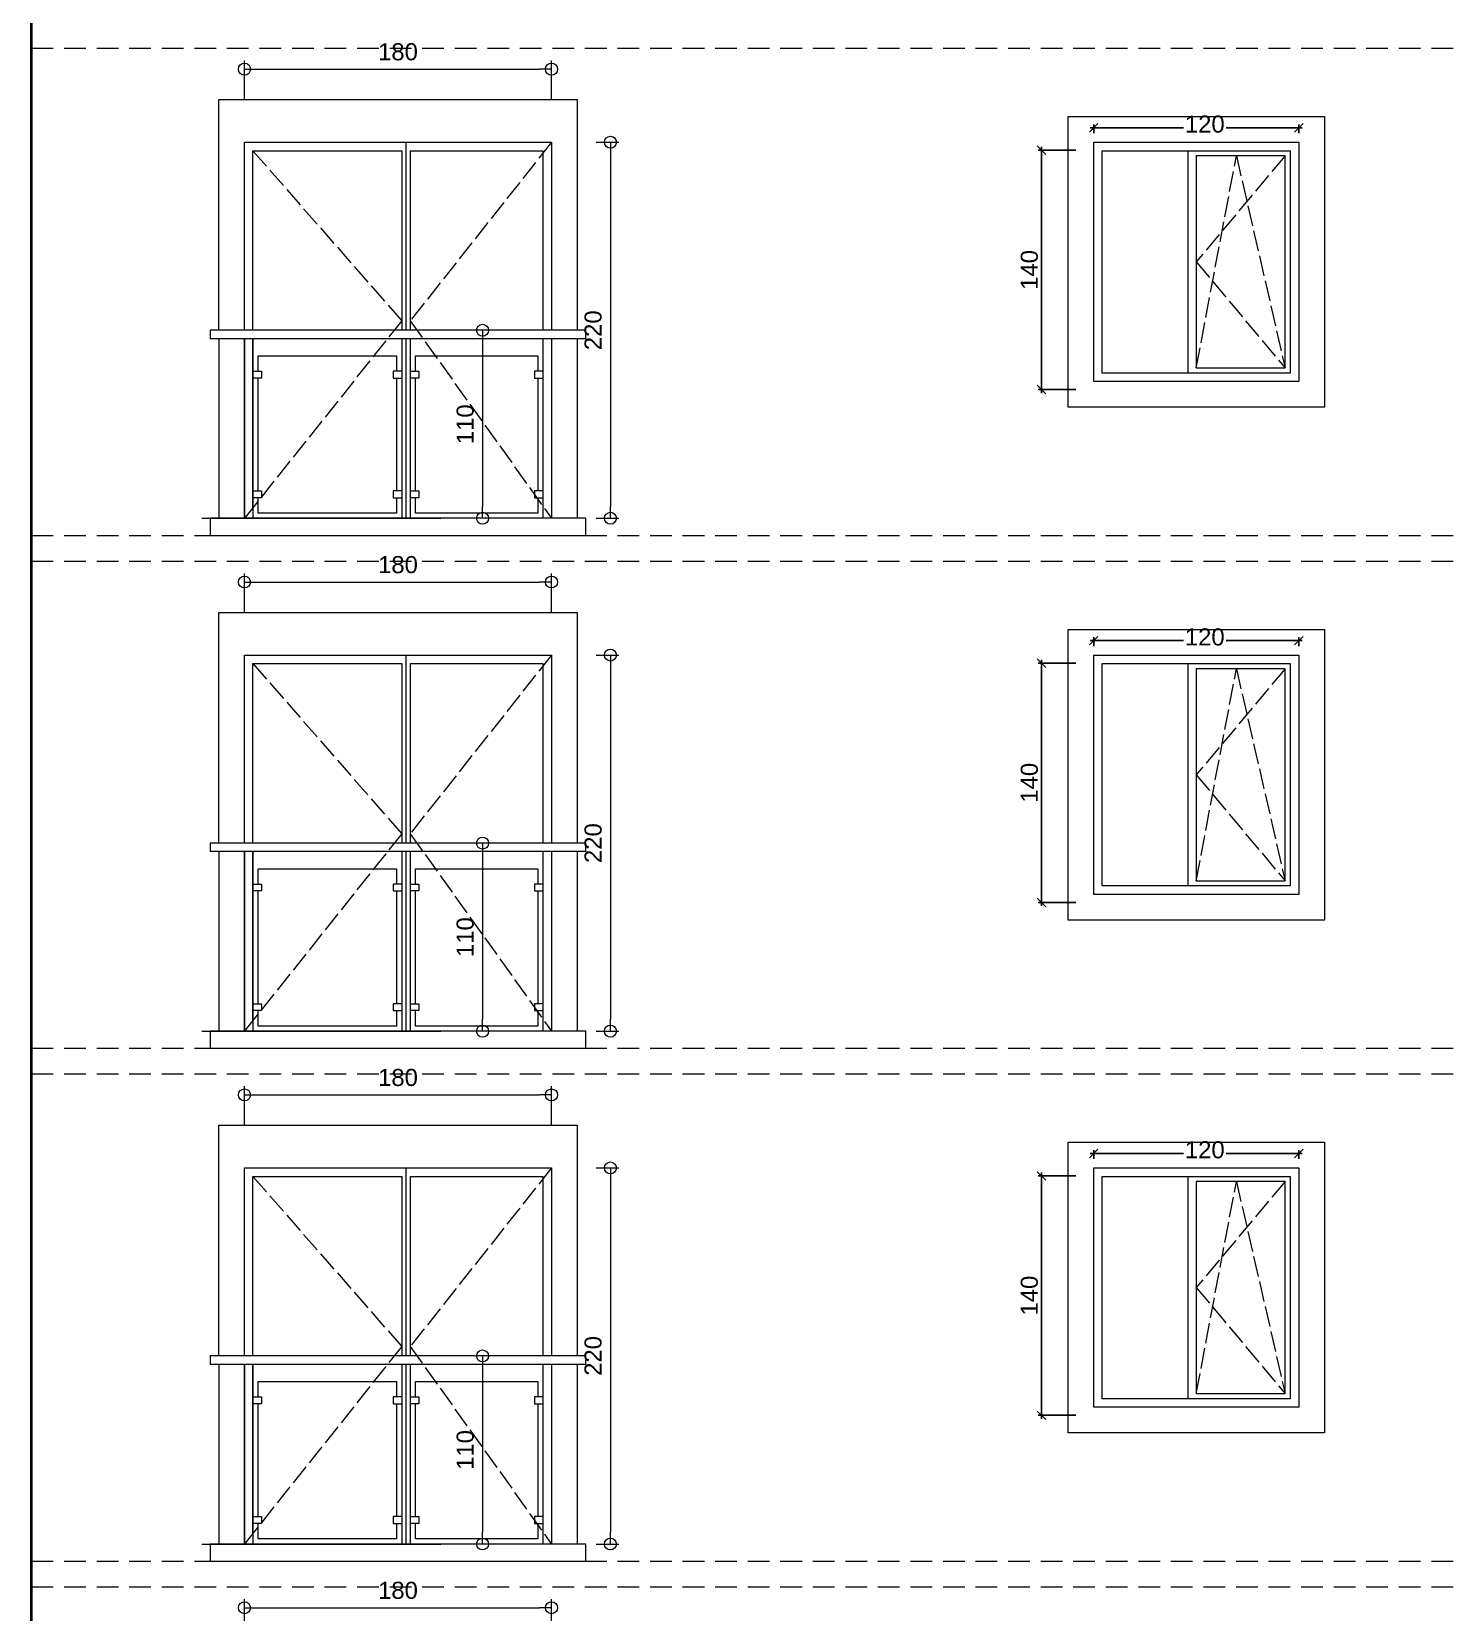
# Model space of a CAD drawing. Header units: millimetres. Extents: x 2990 to 12965, y 2692 to 30610.
# Drawn here: x 8947 to 9776, y 28995 to 29920 of the extents above; entities that cross this region are included whole.
import ezdxf

# ---------------------------------------------------------------- set-up
doc = ezdxf.new("R2010")
doc.units = ezdxf.units.MM
doc.linetypes.add('ACAD_ISO02W100', pattern=[15, 12, -3])
doc.linetypes.add('HIDDENX2', pattern=[19.05, 12.7, -6.35])
for name, color, linetype, lineweight in [('SEM_DUVAR1', 136, 'Continuous', 40), ('SEM_IC OLCU', 140, 'Continuous', 13), ('SEM_PENCERE', 133, 'Continuous', 13), ('SEM_YAZI2', 53, 'Continuous', 9)]:
    doc.layers.add(name, color=color, linetype=linetype, lineweight=lineweight)
doc.styles.get("Standard").update_dxf_attribs({"font": 'arial.ttf'})
doc.styles.add('ÖLÇÜ YAZI', font='arial.ttf')
doc.dimstyles.new('1-50-İC', dxfattribs={"dimtxt": 10, "dimasz": 7, "dimexe": 5, "dimexo": 25, "dimgap": 5, "dimtad": 1, "dimdec": 0, "dimtxsty": 'Standard', "dimblk": 'ORIGIN', "dimcen": 5, "dimdle": 7, "dimclrd": 256, "dimclre": 256, "dimclrt": 256, "dimadec": 0, "dimazin": 0, "dimtfac": 1, "dimtdec": 0, "dimtix": 1, "dimtmove": 0, "dimatfit": 3, "dimldrblk": 'ORIGIN', "dimfxl": 1, "dimlwd": -1, "dimlwe": -1, "dimarcsym": 0})
doc.dimstyles.new('ÖLÇÜ50', dxfattribs={"dimscale": 100, "dimtxt": 0.1, "dimasz": 0.05, "dimexe": 0.02, "dimexo": 0.1, "dimgap": 0.02, "dimtad": 1, "dimdec": 0, "dimrnd": 0.5, "dimzin": 9, "dimdsep": 46, "dimtxsty": 'ÖLÇÜ YAZI', "dimblk": 'OBLIQUE', "dimcen": 0, "dimdle": 0.02, "dimclrd": 256, "dimclre": 256, "dimclrt": 256, "dimadec": 0, "dimazin": 0, "dimtfac": 1, "dimtdec": 0, "dimtix": 1, "dimtmove": 2, "dimatfit": 3, "dimldrblk": 'DOT', "dimfxl": 0.2, "dimfxlon": 1, "dimarcsym": 0})

# ---------------------------------------------------------------- blocks, each defined once
blk = doc.blocks.new('_Origin')
at = {"color": 0, "linetype": 'ByBlock', "lineweight": -2}
blk.add_line((0, 0), (-1, 0), dxfattribs=at)
blk.add_circle((0, 0), 0.5, dxfattribs=at)
blk = doc.blocks.new('*D1848')
at = {"layer": 'Defpoints', "color": 0, "transparency": 16777216}
for p in [(9250.85, 28997.89), (9071.16, 28955.15), (9250.85, 28955.15)]:
    blk.add_point(p, dxfattribs=at)
at = {"layer": 'SEM_IC OLCU', "transparency": 16777216}
for p, q in [((9071.16, 28980.15), (9071.16, 29002.89)), ((9250.85, 28980.15), (9250.85, 29002.89)), ((9078.16, 28997.89), (9243.85, 28997.89))]:
    blk.add_line(p, q, dxfattribs=at)
at = {"layer": 'SEM_IC OLCU', "transparency": 16777216, "xscale": 7, "yscale": 7, "zscale": 7, "rotation": 180}
blk.add_blockref('_Origin', (9071.16, 28997.89), dxfattribs=at)
at = {"layer": 'SEM_IC OLCU', "transparency": 16777216, "xscale": 7, "yscale": 7, "zscale": 7}
blk.add_blockref('_Origin', (9250.85, 28997.89), dxfattribs=at)
at = {"layer": 'SEM_IC OLCU', "transparency": 16777216, "insert": (9161.01, 29008), "char_height": 10, "attachment_point": 5}
blk.add_mtext('180', dxfattribs=at)
blk = doc.blocks.new('*D1886')
at = {"layer": 'Defpoints', "color": 0, "transparency": 16777216}
for p in [(9210.49, 29145.15), (9210.49, 29035.15), (9210.49, 29035.15)]:
    blk.add_point(p, dxfattribs=at)
at = {"layer": 'SEM_IC OLCU', "transparency": 16777216}
for p, q in [((9210.49, 29138.15), (9210.49, 29042.15)), ((9235.49, 29145.15), (9215.49, 29145.15)), ((9235.49, 29035.15), (9215.49, 29035.15))]:
    blk.add_line(p, q, dxfattribs=at)
at = {"layer": 'SEM_IC OLCU', "transparency": 16777216, "xscale": 7, "yscale": 7, "zscale": 7}
for p, rotation in [((9210.49, 29145.15), 90), ((9210.49, 29035.15), 270)]:
    blk.add_blockref('_Origin', p, dxfattribs=dict(at, rotation=rotation))
at = {"layer": 'SEM_IC OLCU', "transparency": 16777216, "insert": (9200.38, 29090.15), "char_height": 10, "attachment_point": 5, "rotation": 90}
blk.add_mtext('110', dxfattribs=at)
blk = doc.blocks.new('*D1887')
at = {"layer": 'Defpoints', "color": 0, "transparency": 16777216}
for p in [(9252.02, 29255.15), (9252.02, 29035.15), (9285.34, 29035.15)]:
    blk.add_point(p, dxfattribs=at)
at = {"layer": 'SEM_IC OLCU', "transparency": 16777216}
for p, q in [((9277.02, 29255.15), (9290.34, 29255.15)), ((9285.34, 29248.15), (9285.34, 29042.15)), ((9277.02, 29035.15), (9290.34, 29035.15))]:
    blk.add_line(p, q, dxfattribs=at)
at = {"layer": 'SEM_IC OLCU', "transparency": 16777216, "xscale": 7, "yscale": 7, "zscale": 7}
for p, rotation in [((9285.34, 29255.15), 90), ((9285.34, 29035.15), 270)]:
    blk.add_blockref('_Origin', p, dxfattribs=dict(at, rotation=rotation))
at = {"layer": 'SEM_IC OLCU', "transparency": 16777216, "insert": (9275.24, 29145.15), "char_height": 10, "attachment_point": 5, "rotation": 90}
blk.add_mtext('220', dxfattribs=at)
blk = doc.blocks.new('*D1888')
at = {"layer": 'Defpoints', "color": 0, "transparency": 16777216}
for p in [(9250.85, 29297.89), (9071.16, 29255.15), (9250.85, 29255.15)]:
    blk.add_point(p, dxfattribs=at)
at = {"layer": 'SEM_IC OLCU', "transparency": 16777216}
for p, q in [((9071.16, 29280.15), (9071.16, 29302.89)), ((9078.16, 29297.89), (9243.85, 29297.89)), ((9250.85, 29280.15), (9250.85, 29302.89))]:
    blk.add_line(p, q, dxfattribs=at)
at = {"layer": 'SEM_IC OLCU', "transparency": 16777216, "xscale": 7, "yscale": 7, "zscale": 7, "rotation": 180}
blk.add_blockref('_Origin', (9071.16, 29297.89), dxfattribs=at)
at = {"layer": 'SEM_IC OLCU', "transparency": 16777216, "xscale": 7, "yscale": 7, "zscale": 7}
blk.add_blockref('_Origin', (9250.85, 29297.89), dxfattribs=at)
at = {"layer": 'SEM_IC OLCU', "transparency": 16777216, "insert": (9161.01, 29308), "char_height": 10, "attachment_point": 5}
blk.add_mtext('180', dxfattribs=at)
blk = doc.blocks.new('_Oblique')
at = {"color": 0, "linetype": 'ByBlock', "lineweight": -2}
blk.add_line((-0.5, -0.5), (0.5, 0.5), dxfattribs=at)
blk = doc.blocks.new('*D1889')
at = {"layer": 'Defpoints', "color": 0, "transparency": 16777216}
for p in [(9537.62, 29250.45), (9569.33, 29250.45), (9569.33, 29110.45)]:
    blk.add_point(p, dxfattribs=at)
at = {"layer": 'SEM_IC OLCU', "lineweight": -2, "transparency": 16777216}
for p, q in [((9557.62, 29250.45), (9535.62, 29250.45)), ((9537.62, 29108.45), (9537.62, 29252.45)), ((9557.62, 29110.45), (9535.62, 29110.45))]:
    blk.add_line(p, q, dxfattribs=at)
at = {"layer": 'SEM_IC OLCU', "lineweight": -2, "transparency": 16777216, "xscale": 5, "yscale": 5, "zscale": 5}
for p, rotation in [((9537.62, 29250.45), 90), ((9537.62, 29110.45), 270)]:
    blk.add_blockref('_Oblique', p, dxfattribs=dict(at, rotation=rotation))
at = {"layer": 'SEM_IC OLCU', "transparency": 16777216, "insert": (9530.52, 29180.45), "char_height": 10, "attachment_point": 5, "rotation": 90, "style": 'ÖLÇÜ YAZI'}
blk.add_mtext('140', dxfattribs=at)
blk = doc.blocks.new('_Dot')
at = {"color": 0, "linetype": 'ByBlock', "lineweight": -2}
blk.add_line((-0.5, 0), (-1, 0), dxfattribs=at)
at = {"color": 0, "linetype": 'ByBlock', "const_width": 0.5}
blk.add_lwpolyline([(-0.25, 0, 1), (0.25, 0, 1)], format="xyb", close=True, dxfattribs=at)
blk = doc.blocks.new('*D1890')
at = {"layer": 'Defpoints', "color": 0, "transparency": 16777216}
for p in [(9688.16, 29263.59), (9568.16, 29250.45), (9688.16, 29250.45)]:
    blk.add_point(p, dxfattribs=at)
at = {"layer": 'SEM_IC OLCU', "lineweight": -2, "transparency": 16777216}
for p, q in [((9566.16, 29263.59), (9620.61, 29263.59)), ((9568.16, 29260.45), (9568.16, 29265.59)), ((9690.16, 29263.59), (9645.72, 29263.59)), ((9688.16, 29260.45), (9688.16, 29265.59))]:
    blk.add_line(p, q, dxfattribs=at)
at = {"layer": 'SEM_IC OLCU', "lineweight": -2, "transparency": 16777216, "xscale": 5, "yscale": 5, "zscale": 5, "rotation": 180}
blk.add_blockref('_Oblique', (9568.16, 29263.59), dxfattribs=at)
at = {"layer": 'SEM_IC OLCU', "lineweight": -2, "transparency": 16777216, "xscale": 5, "yscale": 5, "zscale": 5}
blk.add_blockref('_Oblique', (9688.16, 29263.59), dxfattribs=at)
at = {"layer": 'SEM_IC OLCU', "transparency": 16777216, "insert": (9633.16, 29265.7), "char_height": 10, "attachment_point": 5, "style": 'ÖLÇÜ YAZI'}
blk.add_mtext('120', dxfattribs=at)
blk = doc.blocks.new('*D1895')
at = {"layer": 'Defpoints', "color": 0, "transparency": 16777216}
for p in [(9210.49, 29445.15), (9210.49, 29335.15), (9210.49, 29335.15)]:
    blk.add_point(p, dxfattribs=at)
at = {"layer": 'SEM_IC OLCU', "transparency": 16777216}
for p, q in [((9235.49, 29445.15), (9215.49, 29445.15)), ((9210.49, 29438.15), (9210.49, 29342.15)), ((9235.49, 29335.15), (9215.49, 29335.15))]:
    blk.add_line(p, q, dxfattribs=at)
at = {"layer": 'SEM_IC OLCU', "transparency": 16777216, "xscale": 7, "yscale": 7, "zscale": 7}
for p, rotation in [((9210.49, 29445.15), 90), ((9210.49, 29335.15), 270)]:
    blk.add_blockref('_Origin', p, dxfattribs=dict(at, rotation=rotation))
at = {"layer": 'SEM_IC OLCU', "transparency": 16777216, "insert": (9200.38, 29390.15), "char_height": 10, "attachment_point": 5, "rotation": 90}
blk.add_mtext('110', dxfattribs=at)
blk = doc.blocks.new('*D1896')
at = {"layer": 'Defpoints', "color": 0, "transparency": 16777216}
for p in [(9252.02, 29555.15), (9252.02, 29335.15), (9285.34, 29335.15)]:
    blk.add_point(p, dxfattribs=at)
at = {"layer": 'SEM_IC OLCU', "transparency": 16777216}
for p, q in [((9277.02, 29555.15), (9290.34, 29555.15)), ((9285.34, 29548.15), (9285.34, 29342.15)), ((9277.02, 29335.15), (9290.34, 29335.15))]:
    blk.add_line(p, q, dxfattribs=at)
at = {"layer": 'SEM_IC OLCU', "transparency": 16777216, "xscale": 7, "yscale": 7, "zscale": 7}
for p, rotation in [((9285.34, 29555.15), 90), ((9285.34, 29335.15), 270)]:
    blk.add_blockref('_Origin', p, dxfattribs=dict(at, rotation=rotation))
at = {"layer": 'SEM_IC OLCU', "transparency": 16777216, "insert": (9275.24, 29445.15), "char_height": 10, "attachment_point": 5, "rotation": 90}
blk.add_mtext('220', dxfattribs=at)
blk = doc.blocks.new('*D1897')
at = {"layer": 'Defpoints', "color": 0, "transparency": 16777216}
for p in [(9250.85, 29597.89), (9071.16, 29555.15), (9250.85, 29555.15)]:
    blk.add_point(p, dxfattribs=at)
at = {"layer": 'SEM_IC OLCU', "transparency": 16777216}
for p, q in [((9071.16, 29580.15), (9071.16, 29602.89)), ((9250.85, 29580.15), (9250.85, 29602.89)), ((9078.16, 29597.89), (9243.85, 29597.89))]:
    blk.add_line(p, q, dxfattribs=at)
at = {"layer": 'SEM_IC OLCU', "transparency": 16777216, "xscale": 7, "yscale": 7, "zscale": 7, "rotation": 180}
blk.add_blockref('_Origin', (9071.16, 29597.89), dxfattribs=at)
at = {"layer": 'SEM_IC OLCU', "transparency": 16777216, "xscale": 7, "yscale": 7, "zscale": 7}
blk.add_blockref('_Origin', (9250.85, 29597.89), dxfattribs=at)
at = {"layer": 'SEM_IC OLCU', "transparency": 16777216, "insert": (9161.01, 29608), "char_height": 10, "attachment_point": 5}
blk.add_mtext('180', dxfattribs=at)
blk = doc.blocks.new('*D1898')
at = {"layer": 'Defpoints', "color": 0, "transparency": 16777216}
for p in [(9537.62, 29550.45), (9569.33, 29550.45), (9569.33, 29410.45)]:
    blk.add_point(p, dxfattribs=at)
at = {"layer": 'SEM_IC OLCU', "lineweight": -2, "transparency": 16777216}
for p, q in [((9557.62, 29550.45), (9535.62, 29550.45)), ((9537.62, 29408.45), (9537.62, 29552.45)), ((9557.62, 29410.45), (9535.62, 29410.45))]:
    blk.add_line(p, q, dxfattribs=at)
at = {"layer": 'SEM_IC OLCU', "lineweight": -2, "transparency": 16777216, "xscale": 5, "yscale": 5, "zscale": 5}
for p, rotation in [((9537.62, 29550.45), 90), ((9537.62, 29410.45), 270)]:
    blk.add_blockref('_Oblique', p, dxfattribs=dict(at, rotation=rotation))
at = {"layer": 'SEM_IC OLCU', "transparency": 16777216, "insert": (9530.52, 29480.45), "char_height": 10, "attachment_point": 5, "rotation": 90, "style": 'ÖLÇÜ YAZI'}
blk.add_mtext('140', dxfattribs=at)
blk = doc.blocks.new('*D1899')
at = {"layer": 'Defpoints', "color": 0, "transparency": 16777216}
for p in [(9688.16, 29563.59), (9568.16, 29550.45), (9688.16, 29550.45)]:
    blk.add_point(p, dxfattribs=at)
at = {"layer": 'SEM_IC OLCU', "lineweight": -2, "transparency": 16777216}
for p, q in [((9566.16, 29563.59), (9620.61, 29563.59)), ((9568.16, 29560.45), (9568.16, 29565.59)), ((9690.16, 29563.59), (9645.72, 29563.59)), ((9688.16, 29560.45), (9688.16, 29565.59))]:
    blk.add_line(p, q, dxfattribs=at)
at = {"layer": 'SEM_IC OLCU', "lineweight": -2, "transparency": 16777216, "xscale": 5, "yscale": 5, "zscale": 5, "rotation": 180}
blk.add_blockref('_Oblique', (9568.16, 29563.59), dxfattribs=at)
at = {"layer": 'SEM_IC OLCU', "lineweight": -2, "transparency": 16777216, "xscale": 5, "yscale": 5, "zscale": 5}
blk.add_blockref('_Oblique', (9688.16, 29563.59), dxfattribs=at)
at = {"layer": 'SEM_IC OLCU', "transparency": 16777216, "insert": (9633.16, 29565.7), "char_height": 10, "attachment_point": 5, "style": 'ÖLÇÜ YAZI'}
blk.add_mtext('120', dxfattribs=at)
blk = doc.blocks.new('*D1904')
at = {"layer": 'Defpoints', "color": 0, "transparency": 16777216}
for p in [(9210.49, 29745.15), (9210.49, 29635.15), (9210.49, 29635.15)]:
    blk.add_point(p, dxfattribs=at)
at = {"layer": 'SEM_IC OLCU', "transparency": 16777216}
for p, q in [((9235.49, 29745.15), (9215.49, 29745.15)), ((9210.49, 29738.15), (9210.49, 29642.15)), ((9235.49, 29635.15), (9215.49, 29635.15))]:
    blk.add_line(p, q, dxfattribs=at)
at = {"layer": 'SEM_IC OLCU', "transparency": 16777216, "xscale": 7, "yscale": 7, "zscale": 7}
for p, rotation in [((9210.49, 29745.15), 90), ((9210.49, 29635.15), 270)]:
    blk.add_blockref('_Origin', p, dxfattribs=dict(at, rotation=rotation))
at = {"layer": 'SEM_IC OLCU', "transparency": 16777216, "insert": (9200.38, 29690.15), "char_height": 10, "attachment_point": 5, "rotation": 90}
blk.add_mtext('110', dxfattribs=at)
blk = doc.blocks.new('*D1905')
at = {"layer": 'Defpoints', "color": 0, "transparency": 16777216}
for p in [(9252.02, 29855.15), (9252.02, 29635.15), (9285.34, 29635.15)]:
    blk.add_point(p, dxfattribs=at)
at = {"layer": 'SEM_IC OLCU', "transparency": 16777216}
for p, q in [((9277.02, 29855.15), (9290.34, 29855.15)), ((9285.34, 29848.15), (9285.34, 29642.15)), ((9277.02, 29635.15), (9290.34, 29635.15))]:
    blk.add_line(p, q, dxfattribs=at)
at = {"layer": 'SEM_IC OLCU', "transparency": 16777216, "xscale": 7, "yscale": 7, "zscale": 7}
for p, rotation in [((9285.34, 29855.15), 90), ((9285.34, 29635.15), 270)]:
    blk.add_blockref('_Origin', p, dxfattribs=dict(at, rotation=rotation))
at = {"layer": 'SEM_IC OLCU', "transparency": 16777216, "insert": (9275.24, 29745.15), "char_height": 10, "attachment_point": 5, "rotation": 90}
blk.add_mtext('220', dxfattribs=at)
blk = doc.blocks.new('*D1906')
at = {"layer": 'Defpoints', "color": 0, "transparency": 16777216}
for p in [(9250.85, 29897.89), (9071.16, 29855.15), (9250.85, 29855.15)]:
    blk.add_point(p, dxfattribs=at)
at = {"layer": 'SEM_IC OLCU', "transparency": 16777216}
for p, q in [((9071.16, 29880.15), (9071.16, 29902.89)), ((9078.16, 29897.89), (9243.85, 29897.89)), ((9250.85, 29880.15), (9250.85, 29902.89))]:
    blk.add_line(p, q, dxfattribs=at)
at = {"layer": 'SEM_IC OLCU', "transparency": 16777216, "xscale": 7, "yscale": 7, "zscale": 7, "rotation": 180}
blk.add_blockref('_Origin', (9071.16, 29897.89), dxfattribs=at)
at = {"layer": 'SEM_IC OLCU', "transparency": 16777216, "xscale": 7, "yscale": 7, "zscale": 7}
blk.add_blockref('_Origin', (9250.85, 29897.89), dxfattribs=at)
at = {"layer": 'SEM_IC OLCU', "transparency": 16777216, "insert": (9161.01, 29908), "char_height": 10, "attachment_point": 5}
blk.add_mtext('180', dxfattribs=at)
blk = doc.blocks.new('*D1907')
at = {"layer": 'Defpoints', "color": 0, "transparency": 16777216}
for p in [(9537.62, 29850.45), (9569.33, 29850.45), (9569.33, 29710.45)]:
    blk.add_point(p, dxfattribs=at)
at = {"layer": 'SEM_IC OLCU', "lineweight": -2, "transparency": 16777216}
for p, q in [((9557.62, 29850.45), (9535.62, 29850.45)), ((9537.62, 29708.45), (9537.62, 29852.45)), ((9557.62, 29710.45), (9535.62, 29710.45))]:
    blk.add_line(p, q, dxfattribs=at)
at = {"layer": 'SEM_IC OLCU', "lineweight": -2, "transparency": 16777216, "xscale": 5, "yscale": 5, "zscale": 5}
for p, rotation in [((9537.62, 29850.45), 90), ((9537.62, 29710.45), 270)]:
    blk.add_blockref('_Oblique', p, dxfattribs=dict(at, rotation=rotation))
at = {"layer": 'SEM_IC OLCU', "transparency": 16777216, "insert": (9530.52, 29780.45), "char_height": 10, "attachment_point": 5, "rotation": 90, "style": 'ÖLÇÜ YAZI'}
blk.add_mtext('140', dxfattribs=at)
blk = doc.blocks.new('*D1908')
at = {"layer": 'Defpoints', "color": 0, "transparency": 16777216}
for p in [(9688.16, 29863.59), (9568.16, 29850.45), (9688.16, 29850.45)]:
    blk.add_point(p, dxfattribs=at)
at = {"layer": 'SEM_IC OLCU', "lineweight": -2, "transparency": 16777216}
for p, q in [((9566.16, 29863.59), (9620.61, 29863.59)), ((9568.16, 29860.45), (9568.16, 29865.59)), ((9690.16, 29863.59), (9645.72, 29863.59)), ((9688.16, 29860.45), (9688.16, 29865.59))]:
    blk.add_line(p, q, dxfattribs=at)
at = {"layer": 'SEM_IC OLCU', "lineweight": -2, "transparency": 16777216, "xscale": 5, "yscale": 5, "zscale": 5, "rotation": 180}
blk.add_blockref('_Oblique', (9568.16, 29863.59), dxfattribs=at)
at = {"layer": 'SEM_IC OLCU', "lineweight": -2, "transparency": 16777216, "xscale": 5, "yscale": 5, "zscale": 5}
blk.add_blockref('_Oblique', (9688.16, 29863.59), dxfattribs=at)
at = {"layer": 'SEM_IC OLCU', "transparency": 16777216, "insert": (9633.16, 29865.7), "char_height": 10, "attachment_point": 5, "style": 'ÖLÇÜ YAZI'}
blk.add_mtext('120', dxfattribs=at)

msp = doc.modelspace()

# ---------------------------------------------------------------- linework, layer by layer
at = {"layer": 'SEM_DUVAR1'}
msp.add_line((8946.6, 28410.15), (8946.6, 30305.15), dxfattribs=at)
at = {"layer": 'SEM_PENCERE'}
for p, q in [((9163.18, 29850.15, 0), (9163.18, 29745.15, 0)), ((9165.68, 29855.15, 0), (9165.68, 29745.15, 0)), ((9168.18, 29850.15, 0), (9168.18, 29745.15, 0)), ((9076.16, 29740.15, 0), (9051.16, 29740.15, 0)), ((9186.18, 29740.15, 0), (9071.16, 29740.15, 0)), ((9270.85, 29740.15, 0), (9128.66, 29740.15, 0)), ((9163.18, 29740.15, 0), (9163.18, 29640.15, 0)), ((9165.68, 29740.15, 0), (9165.68, 29635.15, 0)), ((9168.18, 29740.15, 0), (9168.18, 29640.15, 0)), ((9046.16, 29635.15, 0), (9076.16, 29635.15, 0)), ((9071.16, 29635.15, 0), (9186.18, 29635.15, 0)), ((9165.68, 29555.15, 0), (9165.68, 29445.15, 0)), ((9163.18, 29550.15, 0), (9163.18, 29445.15, 0)), ((9168.18, 29550.15, 0), (9168.18, 29445.15, 0)), ((9076.16, 29440.15, 0), (9051.16, 29440.15, 0)), ((9186.18, 29440.15, 0), (9071.16, 29440.15, 0)), ((9270.85, 29440.15, 0), (9128.66, 29440.15, 0)), ((9163.18, 29440.15, 0), (9163.18, 29340.15, 0)), ((9165.68, 29440.15, 0), (9165.68, 29335.15, 0)), ((9168.18, 29440.15, 0), (9168.18, 29340.15, 0)), ((9046.16, 29335.15, 0), (9076.16, 29335.15, 0)), ((9071.16, 29335.15, 0), (9186.18, 29335.15, 0)), ((9163.18, 29250.15, 0), (9163.18, 29145.15, 0)), ((9165.68, 29255.15, 0), (9165.68, 29145.15, 0)), ((9168.18, 29250.15, 0), (9168.18, 29145.15, 0)), ((9076.16, 29140.15, 0), (9051.16, 29140.15, 0)), ((9186.18, 29140.15, 0), (9071.16, 29140.15, 0)), ((9270.85, 29140.15, 0), (9128.66, 29140.15, 0)), ((9163.18, 29140.15, 0), (9163.18, 29040.15, 0)), ((9165.68, 29140.15, 0), (9165.68, 29035.15, 0)), ((9168.18, 29140.15, 0), (9168.18, 29040.15, 0)), ((9046.16, 29035.15, 0), (9076.16, 29035.15, 0)), ((9071.16, 29035.15, 0), (9186.18, 29035.15, 0))]:
    msp.add_line(p, q, dxfattribs=at)
at = {"layer": 'SEM_PENCERE', "transparency": 33554628}
for p, q in [((9623.16, 29850.15), (9623.16, 29720.15)), ((9623.16, 29550.15), (9623.16, 29420.15)), ((9623.16, 29250.15), (9623.16, 29120.15))]:
    msp.add_line(p, q, dxfattribs=at)
at = {"layer": 'SEM_PENCERE', "elevation": 0}
for points in [[(9056.16, 29745.15), (9056.16, 29880.15), (9265.85, 29880.15), (9265.85, 29745.15)], [(9071.16, 29745.15), (9071.16, 29855.15), (9250.85, 29855.15), (9250.85, 29745.15)], [(9076.16, 29745.15), (9076.16, 29850.15), (9163.18, 29850.15)], [(9168.18, 29850.15), (9245.85, 29850.15), (9245.85, 29745.15)], [(9270.85, 29740.15), (9270.85, 29745.15), (9051.16, 29745.15), (9051.16, 29740.15)], [(9076.16, 29745.15), (9051.16, 29745.15), (9051.16, 29740.15)], [(9056.16, 29740.15), (9056.16, 29635.15)], [(9250.85, 29740.15), (9250.85, 29635.15), (9071.16, 29635.15), (9071.16, 29740.15)], [(9071.16, 29740.15), (9071.16, 29635.15)], [(9071.16, 29740.15), (9071.16, 29635.15)], [(9076.16, 29640.15), (9076.16, 29740.15)], [(9076.16, 29740.15), (9076.16, 29635.15)], [(9076.16, 29740.15), (9076.16, 29635.15)], [(9163.18, 29740.15), (9163.18, 29635.15)], [(9163.18, 29740.15), (9163.18, 29635.15)], [(9168.18, 29740.15), (9168.18, 29635.15)], [(9168.18, 29740.15), (9168.18, 29635.15)], [(9245.85, 29740.15), (9245.85, 29640.15)], [(9245.85, 29740.15), (9245.85, 29635.15)], [(9250.85, 29740.15), (9250.85, 29635.15)], [(9265.85, 29740.15), (9265.85, 29635.15)], [(9079.16, 29721.15), (9079.16, 29730.15), (9160.18, 29730.15), (9160.18, 29721.15)], [(9171.18, 29721.15), (9171.18, 29730.15), (9196.1, 29730.15)], [(9196.1, 29730.15), (9242.85, 29730.15), (9242.85, 29721.15)], [(9076.16, 29721.15), (9081.16, 29721.15), (9081.16, 29717.15), (9076.16, 29717.15)], [(9163.18, 29721.15), (9158.18, 29721.15), (9158.18, 29717.15), (9163.18, 29717.15)], [(9168.18, 29721.15), (9173.18, 29721.15), (9173.18, 29717.15), (9168.18, 29717.15)], [(9245.85, 29721.15), (9240.85, 29721.15), (9240.85, 29717.15), (9245.85, 29717.15)], [(9079.16, 29651.15), (9079.16, 29717.15)], [(9160.18, 29717.15), (9160.18, 29651.15)], [(9171.18, 29651.15), (9171.18, 29717.15)], [(9242.85, 29717.15), (9242.85, 29651.15)], [(9076.16, 29651.15), (9081.16, 29651.15), (9081.16, 29647.15), (9076.16, 29647.15)], [(9160.18, 29647.15), (9160.18, 29638.15), (9079.16, 29638.15), (9079.16, 29647.15)], [(9163.18, 29651.15), (9158.18, 29651.15), (9158.18, 29647.15), (9163.18, 29647.15)], [(9168.18, 29651.15), (9173.18, 29651.15), (9173.18, 29647.15), (9168.18, 29647.15)], [(9196.1, 29638.15), (9171.18, 29638.15), (9171.18, 29647.15)], [(9242.85, 29647.15), (9242.85, 29638.15), (9196.1, 29638.15)], [(9245.85, 29651.15), (9240.85, 29651.15), (9240.85, 29647.15), (9245.85, 29647.15)], [(9056.16, 29445.15), (9056.16, 29580.15), (9265.85, 29580.15), (9265.85, 29445.15)], [(9071.16, 29445.15), (9071.16, 29555.15), (9250.85, 29555.15), (9250.85, 29445.15)], [(9076.16, 29445.15), (9076.16, 29550.15), (9163.18, 29550.15)], [(9168.18, 29550.15), (9245.85, 29550.15), (9245.85, 29445.15)], [(9270.85, 29440.15), (9270.85, 29445.15), (9051.16, 29445.15), (9051.16, 29440.15)], [(9076.16, 29445.15), (9051.16, 29445.15), (9051.16, 29440.15)], [(9056.16, 29440.15), (9056.16, 29335.15)], [(9250.85, 29440.15), (9250.85, 29335.15), (9071.16, 29335.15), (9071.16, 29440.15)], [(9071.16, 29440.15), (9071.16, 29335.15)], [(9071.16, 29440.15), (9071.16, 29335.15)], [(9076.16, 29340.15), (9076.16, 29440.15)], [(9076.16, 29440.15), (9076.16, 29335.15)], [(9076.16, 29440.15), (9076.16, 29335.15)], [(9163.18, 29440.15), (9163.18, 29335.15)], [(9163.18, 29440.15), (9163.18, 29335.15)], [(9168.18, 29440.15), (9168.18, 29335.15)], [(9168.18, 29440.15), (9168.18, 29335.15)], [(9245.85, 29440.15), (9245.85, 29340.15)], [(9245.85, 29440.15), (9245.85, 29335.15)], [(9250.85, 29440.15), (9250.85, 29335.15)], [(9265.85, 29440.15), (9265.85, 29335.15)], [(9079.16, 29421.15), (9079.16, 29430.15), (9160.18, 29430.15), (9160.18, 29421.15)], [(9171.18, 29421.15), (9171.18, 29430.15), (9196.1, 29430.15)], [(9196.1, 29430.15), (9242.85, 29430.15), (9242.85, 29421.15)], [(9076.16, 29421.15), (9081.16, 29421.15), (9081.16, 29417.15), (9076.16, 29417.15)], [(9079.16, 29351.15), (9079.16, 29417.15)], [(9163.18, 29421.15), (9158.18, 29421.15), (9158.18, 29417.15), (9163.18, 29417.15)], [(9160.18, 29417.15), (9160.18, 29351.15)], [(9168.18, 29421.15), (9173.18, 29421.15), (9173.18, 29417.15), (9168.18, 29417.15)], [(9171.18, 29351.15), (9171.18, 29417.15)], [(9245.85, 29421.15), (9240.85, 29421.15), (9240.85, 29417.15), (9245.85, 29417.15)], [(9242.85, 29417.15), (9242.85, 29351.15)], [(9076.16, 29351.15), (9081.16, 29351.15), (9081.16, 29347.15), (9076.16, 29347.15)], [(9163.18, 29351.15), (9158.18, 29351.15), (9158.18, 29347.15), (9163.18, 29347.15)], [(9168.18, 29351.15), (9173.18, 29351.15), (9173.18, 29347.15), (9168.18, 29347.15)], [(9245.85, 29351.15), (9240.85, 29351.15), (9240.85, 29347.15), (9245.85, 29347.15)], [(9160.18, 29347.15), (9160.18, 29338.15), (9079.16, 29338.15), (9079.16, 29347.15)], [(9196.1, 29338.15), (9171.18, 29338.15), (9171.18, 29347.15)], [(9242.85, 29347.15), (9242.85, 29338.15), (9196.1, 29338.15)], [(9056.16, 29145.15), (9056.16, 29280.15), (9265.85, 29280.15), (9265.85, 29145.15)], [(9071.16, 29145.15), (9071.16, 29255.15), (9250.85, 29255.15), (9250.85, 29145.15)], [(9076.16, 29145.15), (9076.16, 29250.15), (9163.18, 29250.15)], [(9168.18, 29250.15), (9245.85, 29250.15), (9245.85, 29145.15)], [(9270.85, 29140.15), (9270.85, 29145.15), (9051.16, 29145.15), (9051.16, 29140.15)], [(9076.16, 29145.15), (9051.16, 29145.15), (9051.16, 29140.15)], [(9056.16, 29140.15), (9056.16, 29035.15)], [(9250.85, 29140.15), (9250.85, 29035.15), (9071.16, 29035.15), (9071.16, 29140.15)], [(9071.16, 29140.15), (9071.16, 29035.15)], [(9071.16, 29140.15), (9071.16, 29035.15)], [(9076.16, 29040.15), (9076.16, 29140.15)], [(9076.16, 29140.15), (9076.16, 29035.15)], [(9076.16, 29140.15), (9076.16, 29035.15)], [(9163.18, 29140.15), (9163.18, 29035.15)], [(9163.18, 29140.15), (9163.18, 29035.15)], [(9168.18, 29140.15), (9168.18, 29035.15)], [(9168.18, 29140.15), (9168.18, 29035.15)], [(9245.85, 29140.15), (9245.85, 29040.15)], [(9245.85, 29140.15), (9245.85, 29035.15)], [(9250.85, 29140.15), (9250.85, 29035.15)], [(9265.85, 29140.15), (9265.85, 29035.15)], [(9079.16, 29121.15), (9079.16, 29130.15), (9160.18, 29130.15), (9160.18, 29121.15)], [(9171.18, 29121.15), (9171.18, 29130.15), (9196.1, 29130.15)], [(9196.1, 29130.15), (9242.85, 29130.15), (9242.85, 29121.15)], [(9076.16, 29121.15), (9081.16, 29121.15), (9081.16, 29117.15), (9076.16, 29117.15)], [(9163.18, 29121.15), (9158.18, 29121.15), (9158.18, 29117.15), (9163.18, 29117.15)], [(9168.18, 29121.15), (9173.18, 29121.15), (9173.18, 29117.15), (9168.18, 29117.15)], [(9245.85, 29121.15), (9240.85, 29121.15), (9240.85, 29117.15), (9245.85, 29117.15)], [(9079.16, 29051.15), (9079.16, 29117.15)], [(9160.18, 29117.15), (9160.18, 29051.15)], [(9171.18, 29051.15), (9171.18, 29117.15)], [(9242.85, 29117.15), (9242.85, 29051.15)], [(9076.16, 29051.15), (9081.16, 29051.15), (9081.16, 29047.15), (9076.16, 29047.15)], [(9160.18, 29047.15), (9160.18, 29038.15), (9079.16, 29038.15), (9079.16, 29047.15)], [(9163.18, 29051.15), (9158.18, 29051.15), (9158.18, 29047.15), (9163.18, 29047.15)], [(9168.18, 29051.15), (9173.18, 29051.15), (9173.18, 29047.15), (9168.18, 29047.15)], [(9196.1, 29038.15), (9171.18, 29038.15), (9171.18, 29047.15)], [(9242.85, 29047.15), (9242.85, 29038.15), (9196.1, 29038.15)], [(9245.85, 29051.15), (9240.85, 29051.15), (9240.85, 29047.15), (9245.85, 29047.15)]]:
    msp.add_lwpolyline(points, dxfattribs=at)
at = {"layer": 'SEM_PENCERE', "transparency": 33554628}
for points in [[(9553.16, 29870.15), (9703.16, 29870.15), (9703.16, 29700.15), (9553.16, 29700.15)], [(9568.16, 29855.15), (9688.16, 29855.15), (9688.16, 29715.15), (9568.16, 29715.15)], [(9573.16, 29850.15), (9683.16, 29850.15), (9683.16, 29720.15), (9573.16, 29720.15)], [(9680.16, 29847.15), (9628.16, 29847.15), (9628.16, 29723.15), (9680.16, 29723.15)], [(9553.16, 29570.15), (9703.16, 29570.15), (9703.16, 29400.15), (9553.16, 29400.15)], [(9568.16, 29555.15), (9688.16, 29555.15), (9688.16, 29415.15), (9568.16, 29415.15)], [(9573.16, 29550.15), (9683.16, 29550.15), (9683.16, 29420.15), (9573.16, 29420.15)], [(9680.16, 29547.15), (9628.16, 29547.15), (9628.16, 29423.15), (9680.16, 29423.15)], [(9553.16, 29270.15), (9703.16, 29270.15), (9703.16, 29100.15), (9553.16, 29100.15)], [(9568.16, 29255.15), (9688.16, 29255.15), (9688.16, 29115.15), (9568.16, 29115.15)], [(9573.16, 29250.15), (9683.16, 29250.15), (9683.16, 29120.15), (9573.16, 29120.15)], [(9680.16, 29247.15), (9628.16, 29247.15), (9628.16, 29123.15), (9680.16, 29123.15)]]:
    msp.add_lwpolyline(points, close=True, dxfattribs=at)
at = {"layer": 'SEM_PENCERE', "linetype": 'ACAD_ISO02W100', "elevation": 0}
for points in [[(9076.16, 29850.15), (9163.18, 29750.67), (9071.16, 29635.15)], [(9250.85, 29855.15), (9168.18, 29750.67), (9250.85, 29635.15)], [(9250.85, 29555.15), (9168.18, 29450.67), (9250.85, 29335.15)], [(9076.16, 29550.15), (9163.18, 29450.67), (9071.16, 29335.15)], [(9076.16, 29250.15), (9163.18, 29150.67), (9071.16, 29035.15)], [(9250.85, 29255.15), (9168.18, 29150.67), (9250.85, 29035.15)]]:
    msp.add_lwpolyline(points, dxfattribs=at)
at = {"layer": 'SEM_PENCERE', "linetype": 'ACAD_ISO02W100', "transparency": 33554628}
for points in [[(9680.16, 29847.15), (9628.16, 29785.15), (9680.16, 29723.15)], [(9628.16, 29723.15), (9651.66, 29847.15), (9680.16, 29723.15)], [(9680.16, 29547.15), (9628.16, 29485.15), (9680.16, 29423.15)], [(9628.16, 29423.15), (9651.66, 29547.15), (9680.16, 29423.15)], [(9680.16, 29247.15), (9628.16, 29185.15), (9680.16, 29123.15)], [(9628.16, 29123.15), (9651.66, 29247.15), (9680.16, 29123.15)]]:
    msp.add_lwpolyline(points, dxfattribs=at)
at = {"layer": 'SEM_PENCERE', "elevation": 0}
for points in [[(9051.16, 29625.15), (9270.85, 29625.15), (9270.85, 29635.15), (9051.16, 29635.15)], [(9051.16, 29325.15), (9270.85, 29325.15), (9270.85, 29335.15), (9051.16, 29335.15)], [(9051.16, 29025.15), (9270.85, 29025.15), (9270.85, 29035.15), (9051.16, 29035.15)]]:
    msp.add_lwpolyline(points, close=True, dxfattribs=at)
at = {"layer": 'SEM_YAZI2', "linetype": 'HIDDENX2', "transparency": 33554633}
for p, q in [((8946.6, 29910.15), (10626.6, 29910.15, 0)), ((8946.6, 29625.15), (10626.6, 29625.15, 0)), ((8946.6, 29610.15), (10626.6, 29610.15, 0)), ((8946.6, 29325.15), (10626.6, 29325.15, 0)), ((8946.6, 29310.15), (10626.6, 29310.15, 0)), ((8946.6, 29025.15), (10626.6, 29025.15, 0)), ((8946.6, 29010.15), (10626.6, 29010.15, 0))]:
    msp.add_line(p, q, dxfattribs=at)

# ---------------------------------------------------------------- dimensions: what is measured, and where the dimension line sits
at = {"layer": 'SEM_IC OLCU'}
for base, p1, p2, picture, middle in [((9250.85, 29897.89, 0), (9071.16, 29855.15, 0), (9250.85, 29855.15, 0), '*D1906', (9161.01, 29897.89, 0)), ((9250.85, 29597.89, 0), (9071.16, 29555.15, 0), (9250.85, 29555.15, 0), '*D1897', (9161.01, 29597.89, 0)), ((9250.85, 29297.89, 0), (9071.16, 29255.15, 0), (9250.85, 29255.15, 0), '*D1888', (9161.01, 29297.89, 0)), ((9250.85, 28997.89, 0), (9071.16, 28955.15, 0), (9250.85, 28955.15, 0), '*D1848', (9161.01, 28997.89, 0))]:
    dim = msp.add_linear_dim(base=base, p1=p1, p2=p2, dimstyle='1-50-İC', dxfattribs=at)
    dim.commit()
    dim.dimension.update_dxf_attribs({"geometry": picture, "text_midpoint": middle, "dimtype": 160})
at = {"layer": 'SEM_IC OLCU', "transparency": 33554628}
for base, p1, p2, picture, middle in [((9688.16, 29863.59), (9568.16, 29850.45), (9688.16, 29850.45), '*D1908', (9633.16, 29865.7)), ((9688.16, 29563.59), (9568.16, 29550.45), (9688.16, 29550.45), '*D1899', (9633.16, 29565.7)), ((9688.16, 29263.59), (9568.16, 29250.45), (9688.16, 29250.45), '*D1890', (9633.16, 29265.7))]:
    dim = msp.add_linear_dim(base=base, p1=p1, p2=p2, angle=180, dimstyle='ÖLÇÜ50', dxfattribs=at)
    dim.commit()
    dim.dimension.update_dxf_attribs({"geometry": picture, "text_midpoint": middle, "dimtype": 160})
at = {"layer": 'SEM_IC OLCU'}
for base, p1, p2, picture, middle in [((9285.34, 29635.15, 0), (9252.02, 29855.15, 0), (9252.02, 29635.15, 0), '*D1905', (9275.24, 29745.15, 0)), ((9210.49, 29635.15, 0), (9210.49, 29745.15, 0), (9210.49, 29635.15, 0), '*D1904', (9200.38, 29690.15, 0)), ((9285.34, 29335.15, 0), (9252.02, 29555.15, 0), (9252.02, 29335.15, 0), '*D1896', (9275.24, 29445.15, 0)), ((9210.49, 29335.15, 0), (9210.49, 29445.15, 0), (9210.49, 29335.15, 0), '*D1895', (9200.38, 29390.15, 0)), ((9285.34, 29035.15, 0), (9252.02, 29255.15, 0), (9252.02, 29035.15, 0), '*D1887', (9275.24, 29145.15, 0)), ((9210.49, 29035.15, 0), (9210.49, 29145.15, 0), (9210.49, 29035.15, 0), '*D1886', (9200.38, 29090.15, 0))]:
    dim = msp.add_linear_dim(base=base, p1=p1, p2=p2, angle=90, dimstyle='1-50-İC', dxfattribs=at)
    dim.commit()
    dim.dimension.update_dxf_attribs({"geometry": picture, "text_midpoint": middle})
at = {"layer": 'SEM_IC OLCU', "transparency": 33554628}
for base, p1, p2, picture, middle in [((9537.62, 29850.45), (9569.33, 29710.45), (9569.33, 29850.45), '*D1907', (9530.52, 29780.45)), ((9537.62, 29550.45), (9569.33, 29410.45), (9569.33, 29550.45), '*D1898', (9530.52, 29480.45)), ((9537.62, 29250.45), (9569.33, 29110.45), (9569.33, 29250.45), '*D1889', (9530.52, 29180.45))]:
    dim = msp.add_linear_dim(base=base, p1=p1, p2=p2, angle=90, dimstyle='ÖLÇÜ50', dxfattribs=at)
    dim.commit()
    dim.dimension.update_dxf_attribs({"geometry": picture, "text_midpoint": middle})

doc.saveas('drawing.dxf')
